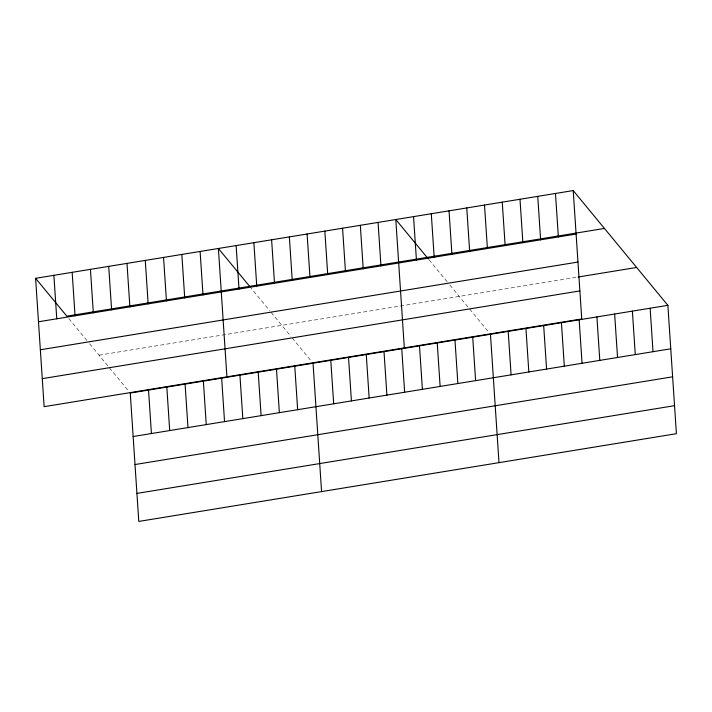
<?xml version="1.0" encoding="UTF-8"?>
<svg xmlns="http://www.w3.org/2000/svg" width="712" height="712" viewBox="0 0 712 712"><rect width="100%" height="100%" fill="white"/><g stroke="black" fill="none" stroke-linecap="round" stroke-linejoin="round"><path stroke-width="0.53" stroke-dasharray="3.56 2.67" d="M99.021 355.19L577.147 277.173M429.051 259.835L447.154 281.783M449.833 285.031L468.986 308.252M469.635 309.035L489.162 332.709M249.627 286.349L269.741 310.735M271.085 312.354L290.923 336.411M292.223 337.986L311.749 361.66M68.85 318.611L86.953 340.558M89.632 343.816L108.785 367.027M109.434 367.819L128.952 391.484"/><path stroke-width="1.07" d="M573.213 190.576L581.74 318.94L44.126 406.668L35.6 278.303L573.213 190.576L667.874 305.332L676.4 433.697L138.787 521.424L130.26 393.06L667.874 305.332M604.452 228.445L66.839 316.173L35.6 278.303M38.484 321.771L576.106 234.034M40.344 349.779L577.966 262.052M578.197 277.004L636.635 267.463M42.266 378.651L579.88 290.923M133.144 436.527L670.757 348.8M135.004 464.544L672.618 376.817M136.918 493.407L674.54 405.68M428.384 259.017L395.801 219.527L404.327 347.883M249.627 286.349L218.388 248.47L226.914 376.835M650.136 308.234L653.02 351.692M632.389 311.126L635.282 354.594M614.652 314.019L617.535 357.486M596.905 316.911L599.798 360.379M579.168 319.813L582.051 363.271M555.476 193.468L558.359 236.936M561.43 322.705L564.313 366.173M537.738 196.361L540.622 239.828M543.683 325.598L546.576 369.065M519.991 199.253L522.884 242.721M525.946 328.499L528.829 371.958M502.254 202.155L505.137 245.622M508.199 331.392L511.091 374.859M484.507 205.047L487.4 248.515M490.461 334.284L498.987 462.649M466.769 207.94L469.653 251.407M472.715 337.177L475.607 380.644M449.032 210.841L451.915 254.3M454.977 340.078L457.861 383.537M431.285 213.734L434.178 257.201M437.239 342.97L440.123 386.438M413.547 216.626L416.431 260.094M419.493 345.863L422.385 389.33M401.755 348.764L404.638 392.223M378.063 222.42L380.947 265.887M384.008 351.657L386.901 395.124M360.325 225.312L363.209 268.78M366.271 354.549L369.154 398.017M342.579 228.205L345.462 271.673M348.533 357.442L351.417 400.909M324.841 231.106L327.725 274.565M330.786 360.343L333.679 403.802M307.095 233.999L309.987 277.466M313.049 363.236L321.575 491.6M289.357 236.891L292.24 280.359M294.768 366.217L297.652 409.685M271.61 239.793L274.503 283.251M276.487 369.199L279.371 412.666M253.873 242.685L256.756 286.153M258.207 372.18L261.099 415.648M236.135 245.578L239.018 289.045M239.926 375.171L242.819 418.629M221.655 378.152L224.538 421.611M200.108 251.461L203 294.919M203.374 381.134L206.257 424.601M181.836 254.442L184.72 297.901M185.093 384.115L187.977 427.583M163.555 257.424L166.439 300.891M166.813 387.097L169.705 430.564M145.275 260.405L148.158 303.873M148.532 390.078L151.425 433.546M126.994 263.387L129.878 306.854M108.714 266.368L111.606 309.836M90.433 269.35L93.325 312.817M72.161 272.34L75.045 315.799M53.881 275.322L56.764 318.78"/></g></svg>
